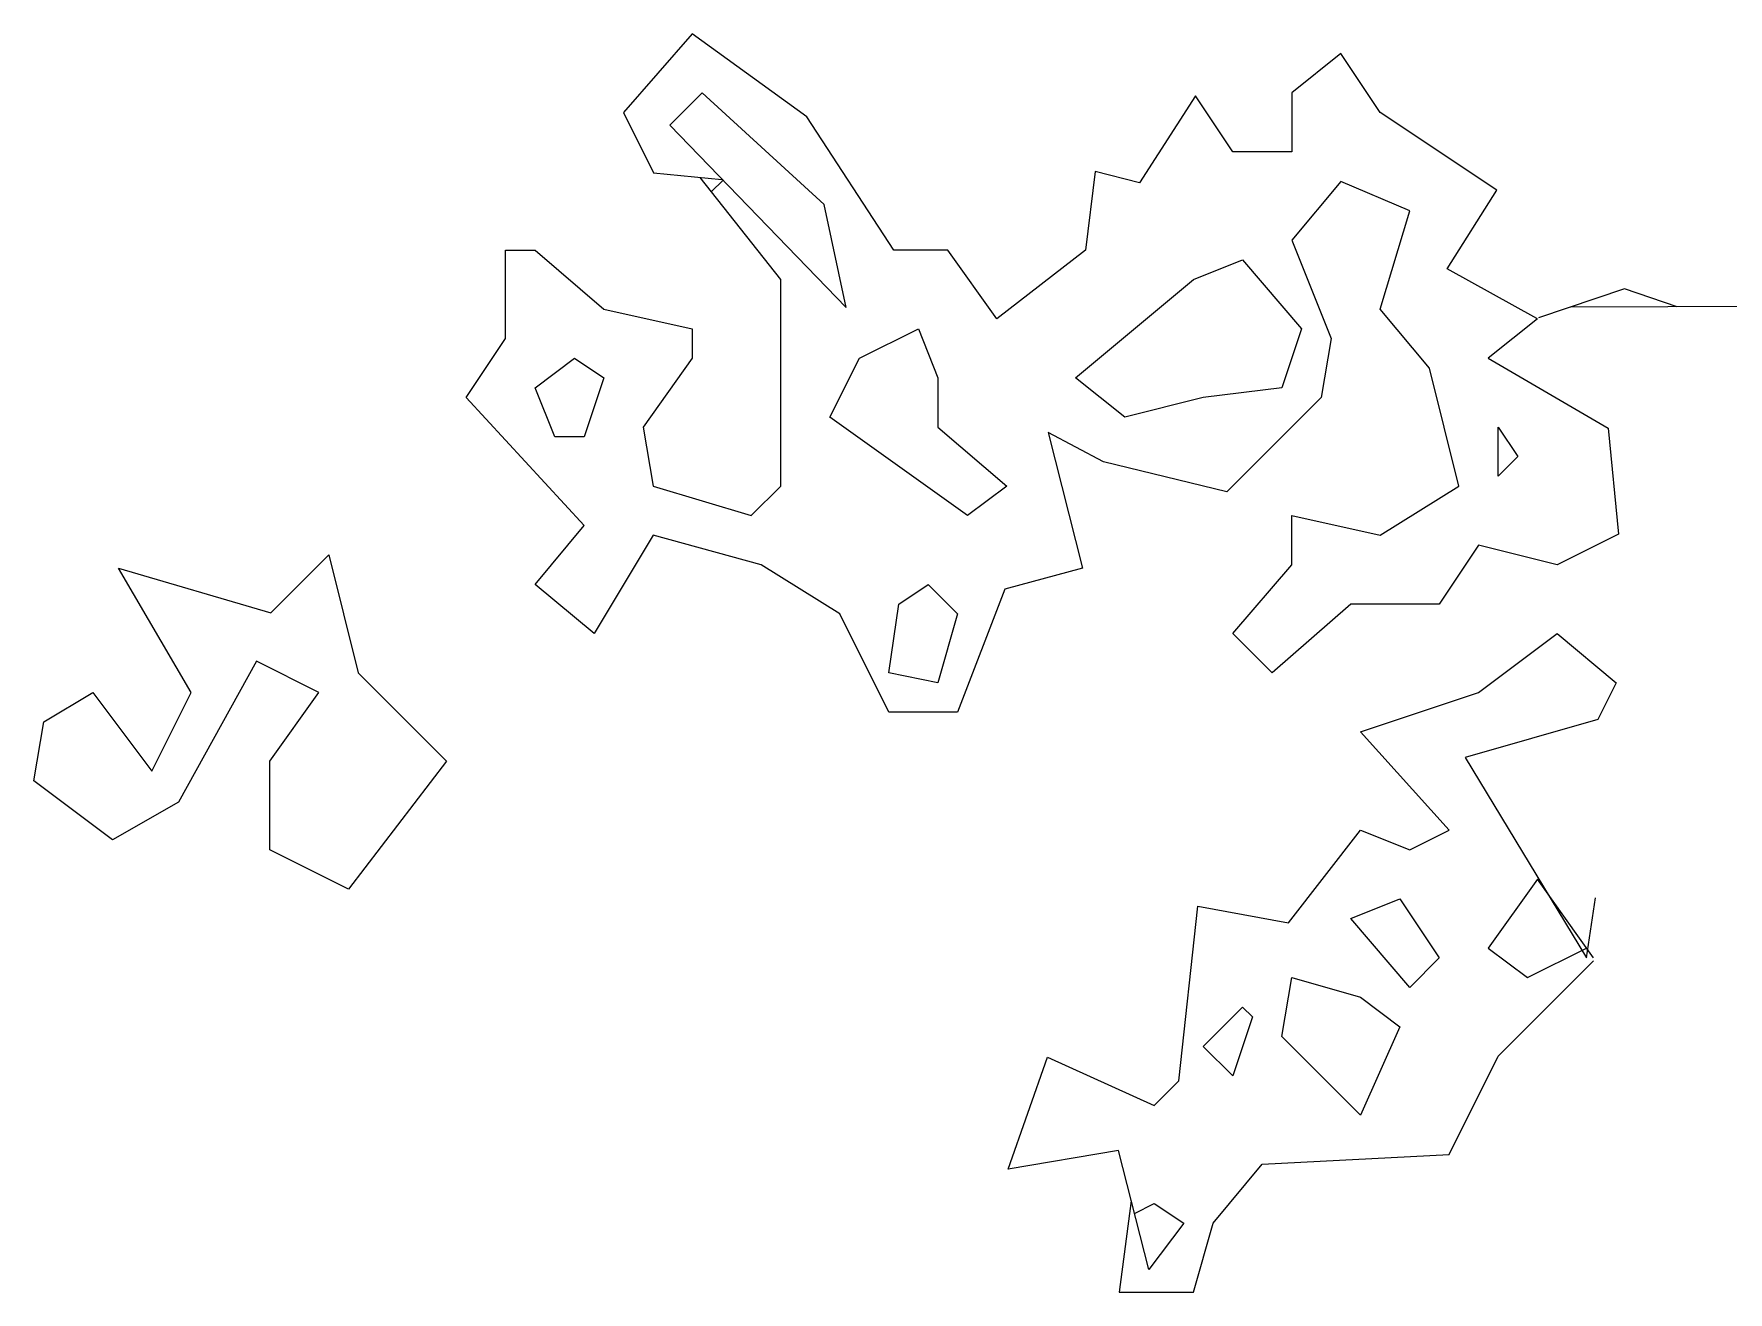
# Model space of a CAD drawing. Header units: millimetres. Extents: x 1211.91 to 1219.54, y 1029.16 to 1038.08.
# Drawn here: x 1213.5409 to 1213.996, y 1032.4261 to 1032.764 of the extents above; entities that cross this region are included whole.
import ezdxf

# ---------------------------------------------------------------- set-up
doc = ezdxf.new("R2010")
doc.units = ezdxf.units.MM
doc.header["$MEASUREMENT"] = 0
doc.layers.add('Hojas01', color=94, linetype='CONTINUOUS')
doc.layers.add('Hojas02', color=62, linetype='CONTINUOUS')

msp = doc.modelspace()

# ---------------------------------------------------------------- linework, layer by layer
at = {"layer": 'Hojas01', "linetype": 'Continuous'}
for p, q in [((1213.71776, 1032.76402), (1213.69928, 1032.7429)), ((1213.74852, 1032.74172), (1213.71776, 1032.76402)), ((1213.892, 1032.75874), (1213.8788, 1032.74818)), ((1213.90256, 1032.7429), (1213.892, 1032.75874)), ((1213.7204, 1032.74818), (1213.71169, 1032.73947)), ((1213.75314, 1032.71822), (1213.7204, 1032.74818)), ((1213.8788, 1032.74818), (1213.8788, 1032.73234)), ((1213.85293, 1032.74739), (1213.83788, 1032.72403)), ((1213.86296, 1032.73234), (1213.85293, 1032.74739)), ((1213.69928, 1032.7429), (1213.70733, 1032.72667)), ((1213.71169, 1032.73947), (1213.75908, 1032.6905)), ((1213.77188, 1032.70594), (1213.74852, 1032.74172)), ((1213.93385, 1032.72205), (1213.90256, 1032.7429)), ((1213.8788, 1032.73234), (1213.86296, 1032.73234)), ((1213.70733, 1032.72667), (1213.72568, 1032.72495)), ((1213.74152, 1032.69802), (1213.71987, 1032.72548)), ((1213.826, 1032.72706), (1213.82336, 1032.70594)), ((1213.83788, 1032.72403), (1213.826, 1032.72706)), ((1213.72595, 1032.72469), (1213.72291, 1032.72165)), ((1213.892, 1032.72442), (1213.8788, 1032.70858)), ((1213.91048, 1032.7165), (1213.892, 1032.72442)), ((1213.92051, 1032.70093), (1213.93385, 1032.72205)), ((1213.75908, 1032.6905), (1213.75314, 1032.71822)), ((1213.90256, 1032.6901), (1213.91048, 1032.7165)), ((1213.8788, 1032.70858), (1213.88936, 1032.68218)), ((1213.6676, 1032.68218), (1213.6676, 1032.70594)), ((1213.6676, 1032.70594), (1213.67552, 1032.70594)), ((1213.67552, 1032.70594), (1213.694, 1032.6901)), ((1213.7864, 1032.70594), (1213.77188, 1032.70594)), ((1213.7996, 1032.68746), (1213.7864, 1032.70594)), ((1213.82336, 1032.70594), (1213.7996, 1032.68746)), ((1213.74152, 1032.64258), (1213.74152, 1032.69802)), ((1213.94467, 1032.6876), (1213.92051, 1032.70093)), ((1213.96817, 1032.69552), (1213.94507, 1032.68773)), ((1213.98229, 1032.69076), (1213.96817, 1032.69552)), ((1213.694, 1032.6901), (1213.71776, 1032.68482)), ((1213.91576, 1032.67426), (1213.90256, 1032.6901)), ((1214.02136, 1032.6909), (1213.95378, 1032.69063)), ((1213.71776, 1032.68482), (1213.71776, 1032.6769)), ((1213.9448, 1032.68746), (1213.9316, 1032.6769)), ((1213.65704, 1032.66634), (1213.6676, 1032.68218)), ((1213.88936, 1032.68218), (1213.88672, 1032.66634)), ((1213.71776, 1032.6769), (1213.70456, 1032.65842)), ((1213.9316, 1032.6769), (1213.96381, 1032.65816)), ((1213.92368, 1032.64258), (1213.91576, 1032.67426)), ((1213.68872, 1032.63202), (1213.65704, 1032.66634)), ((1213.88672, 1032.66634), (1213.86138, 1032.641)), ((1213.70456, 1032.65842), (1213.7072, 1032.64258)), ((1213.82825, 1032.64905), (1213.81333, 1032.65697)), ((1213.81333, 1032.65697), (1213.82257, 1032.62054)), ((1213.96381, 1032.65816), (1213.96658, 1032.62965)), ((1213.86138, 1032.641), (1213.82825, 1032.64905)), ((1213.7072, 1032.64258), (1213.7336, 1032.63466)), ((1213.7336, 1032.63466), (1213.74152, 1032.64258)), ((1213.90256, 1032.62938), (1213.92368, 1032.64258)), ((1213.8788, 1032.62146), (1213.8788, 1032.63466)), ((1213.8788, 1032.63466), (1213.90256, 1032.62938)), ((1213.67552, 1032.61618), (1213.68872, 1032.63202)), ((1213.96658, 1032.62965), (1213.95008, 1032.62146)), ((1213.7072, 1032.62938), (1213.69136, 1032.60298)), ((1213.73624, 1032.62146), (1213.7072, 1032.62938)), ((1213.92896, 1032.62674), (1213.9184, 1032.6109)), ((1213.95008, 1032.62146), (1213.92896, 1032.62674)), ((1213.58312, 1032.58714), (1213.56359, 1032.62054)), ((1213.56359, 1032.62054), (1213.60451, 1032.60853)), ((1213.60451, 1032.60853), (1213.62008, 1032.6241)), ((1213.62008, 1032.6241), (1213.628, 1032.59242)), ((1213.75736, 1032.60826), (1213.73624, 1032.62146)), ((1213.82257, 1032.62054), (1213.80171, 1032.61486)), ((1213.86296, 1032.60298), (1213.8788, 1032.62146)), ((1213.69136, 1032.60298), (1213.67552, 1032.61618)), ((1213.80171, 1032.61486), (1213.78904, 1032.58186)), ((1213.77056, 1032.58186), (1213.75736, 1032.60826)), ((1213.89464, 1032.6109), (1213.87352, 1032.59242)), ((1213.9184, 1032.6109), (1213.89464, 1032.6109)), ((1213.87352, 1032.59242), (1213.86296, 1032.60298)), ((1213.92896, 1032.58714), (1213.95008, 1032.60298)), ((1213.95008, 1032.60298), (1213.96592, 1032.58978)), ((1213.60068, 1032.59559), (1213.57969, 1032.55771)), ((1213.61744, 1032.58714), (1213.60068, 1032.59559)), ((1213.628, 1032.59242), (1213.65176, 1032.56866)), ((1213.96592, 1032.58978), (1213.96104, 1032.57988)), ((1213.54352, 1032.57922), (1213.55672, 1032.58714)), ((1213.55672, 1032.58714), (1213.57256, 1032.56602)), ((1213.57256, 1032.56602), (1213.58312, 1032.58714)), ((1213.60424, 1032.56866), (1213.61744, 1032.58714)), ((1213.89728, 1032.57658), (1213.92896, 1032.58714)), ((1213.78904, 1032.58186), (1213.77056, 1032.58186)), ((1213.96104, 1032.57988), (1213.9254, 1032.56972)), ((1213.54088, 1032.56338), (1213.54352, 1032.57922)), ((1213.92104, 1032.55018), (1213.89728, 1032.57658)), ((1213.60424, 1032.5449), (1213.60424, 1032.56866)), ((1213.65176, 1032.56866), (1213.62536, 1032.53434)), ((1213.9254, 1032.56972), (1213.958, 1032.51586)), ((1213.562, 1032.54754), (1213.54088, 1032.56338)), ((1213.57969, 1032.55771), (1213.562, 1032.54754)), ((1213.87788, 1032.52524), (1213.89728, 1032.55018)), ((1213.89728, 1032.55018), (1213.91048, 1032.5449)), ((1213.91048, 1032.5449), (1213.92104, 1032.55018)), ((1213.62536, 1032.53434), (1213.60424, 1032.5449)), ((1213.9448, 1032.53698), (1213.9316, 1032.5185)), ((1213.95985, 1032.51586), (1213.9448, 1032.53698)), ((1213.84844, 1032.48286), (1213.85359, 1032.52972)), ((1213.85359, 1032.52972), (1213.87788, 1032.52524)), ((1213.958, 1032.51586), (1213.96038, 1032.53197)), ((1213.9316, 1032.5185), (1213.94216, 1032.51058)), ((1213.94216, 1032.51058), (1213.958, 1032.5185)), ((1213.93424, 1032.48946), (1213.95985, 1032.51507)), ((1213.80264, 1032.4591), (1213.8132, 1032.4892)), ((1213.8132, 1032.4892), (1213.84184, 1032.47626)), ((1213.92104, 1032.46306), (1213.93424, 1032.48946)), ((1213.84184, 1032.47626), (1213.84844, 1032.48286)), ((1213.83221, 1032.46412), (1213.80264, 1032.4591)), ((1213.84039, 1032.43218), (1213.83221, 1032.46412)), ((1213.87088, 1032.46042), (1213.92104, 1032.46306)), ((1213.85768, 1032.44458), (1213.87088, 1032.46042)), ((1213.83564, 1032.45066), (1213.83247, 1032.4261)), ((1213.83656, 1032.44722), (1213.84184, 1032.44986)), ((1213.84184, 1032.44986), (1213.84976, 1032.44458)), ((1213.84976, 1032.44458), (1213.84039, 1032.43218)), ((1213.8524, 1032.4261), (1213.85768, 1032.44458)), ((1213.83247, 1032.4261), (1213.8524, 1032.4261))]:
    msp.add_line(p, q, dxfattribs=at)
at = {"layer": 'Hojas02', "linetype": 'Continuous'}
for p, q in [((1213.8524, 1032.69802), (1213.8656, 1032.7033)), ((1213.8656, 1032.7033), (1213.88144, 1032.68482)), ((1213.82072, 1032.67162), (1213.8524, 1032.69802)), ((1213.76264, 1032.6769), (1213.77848, 1032.68482)), ((1213.77848, 1032.68482), (1213.78376, 1032.67162)), ((1213.88144, 1032.68482), (1213.87616, 1032.66898)), ((1213.67552, 1032.66898), (1213.68608, 1032.6769)), ((1213.68608, 1032.6769), (1213.694, 1032.67162)), ((1213.75472, 1032.66106), (1213.76264, 1032.6769)), ((1213.694, 1032.67162), (1213.68872, 1032.65578)), ((1213.78376, 1032.67162), (1213.78376, 1032.65842)), ((1213.83392, 1032.66106), (1213.82072, 1032.67162)), ((1213.6808, 1032.65578), (1213.67552, 1032.66898)), ((1213.85504, 1032.66634), (1213.83392, 1032.66106)), ((1213.87616, 1032.66898), (1213.85504, 1032.66634)), ((1213.79168, 1032.63466), (1213.75472, 1032.66106)), ((1213.78376, 1032.65842), (1213.80224, 1032.64258)), ((1213.93424, 1032.64522), (1213.93424, 1032.65842)), ((1213.93424, 1032.65842), (1213.93952, 1032.6505)), ((1213.68872, 1032.65578), (1213.6808, 1032.65578)), ((1213.93952, 1032.6505), (1213.93424, 1032.64522)), ((1213.80224, 1032.64258), (1213.79168, 1032.63466)), ((1213.7732, 1032.6109), (1213.78112, 1032.61618)), ((1213.78112, 1032.61618), (1213.78904, 1032.60826)), ((1213.77056, 1032.59242), (1213.7732, 1032.6109)), ((1213.78904, 1032.60826), (1213.78376, 1032.58978)), ((1213.78376, 1032.58978), (1213.77056, 1032.59242)), ((1213.89464, 1032.52642), (1213.90784, 1032.5317)), ((1213.90784, 1032.5317), (1213.9184, 1032.51586)), ((1213.91048, 1032.50794), (1213.89464, 1032.52642)), ((1213.9184, 1032.51586), (1213.91048, 1032.50794)), ((1213.87616, 1032.49474), (1213.8788, 1032.51058)), ((1213.8788, 1032.51058), (1213.89728, 1032.5053)), ((1213.85504, 1032.4921), (1213.8656, 1032.50266)), ((1213.8656, 1032.50266), (1213.86824, 1032.50002)), ((1213.89728, 1032.5053), (1213.90784, 1032.49738)), ((1213.86824, 1032.50002), (1213.86296, 1032.48418)), ((1213.89728, 1032.47362), (1213.87616, 1032.49474)), ((1213.90784, 1032.49738), (1213.89728, 1032.47362)), ((1213.86296, 1032.48418), (1213.85504, 1032.4921))]:
    msp.add_line(p, q, dxfattribs=at)

doc.saveas('drawing.dxf')
